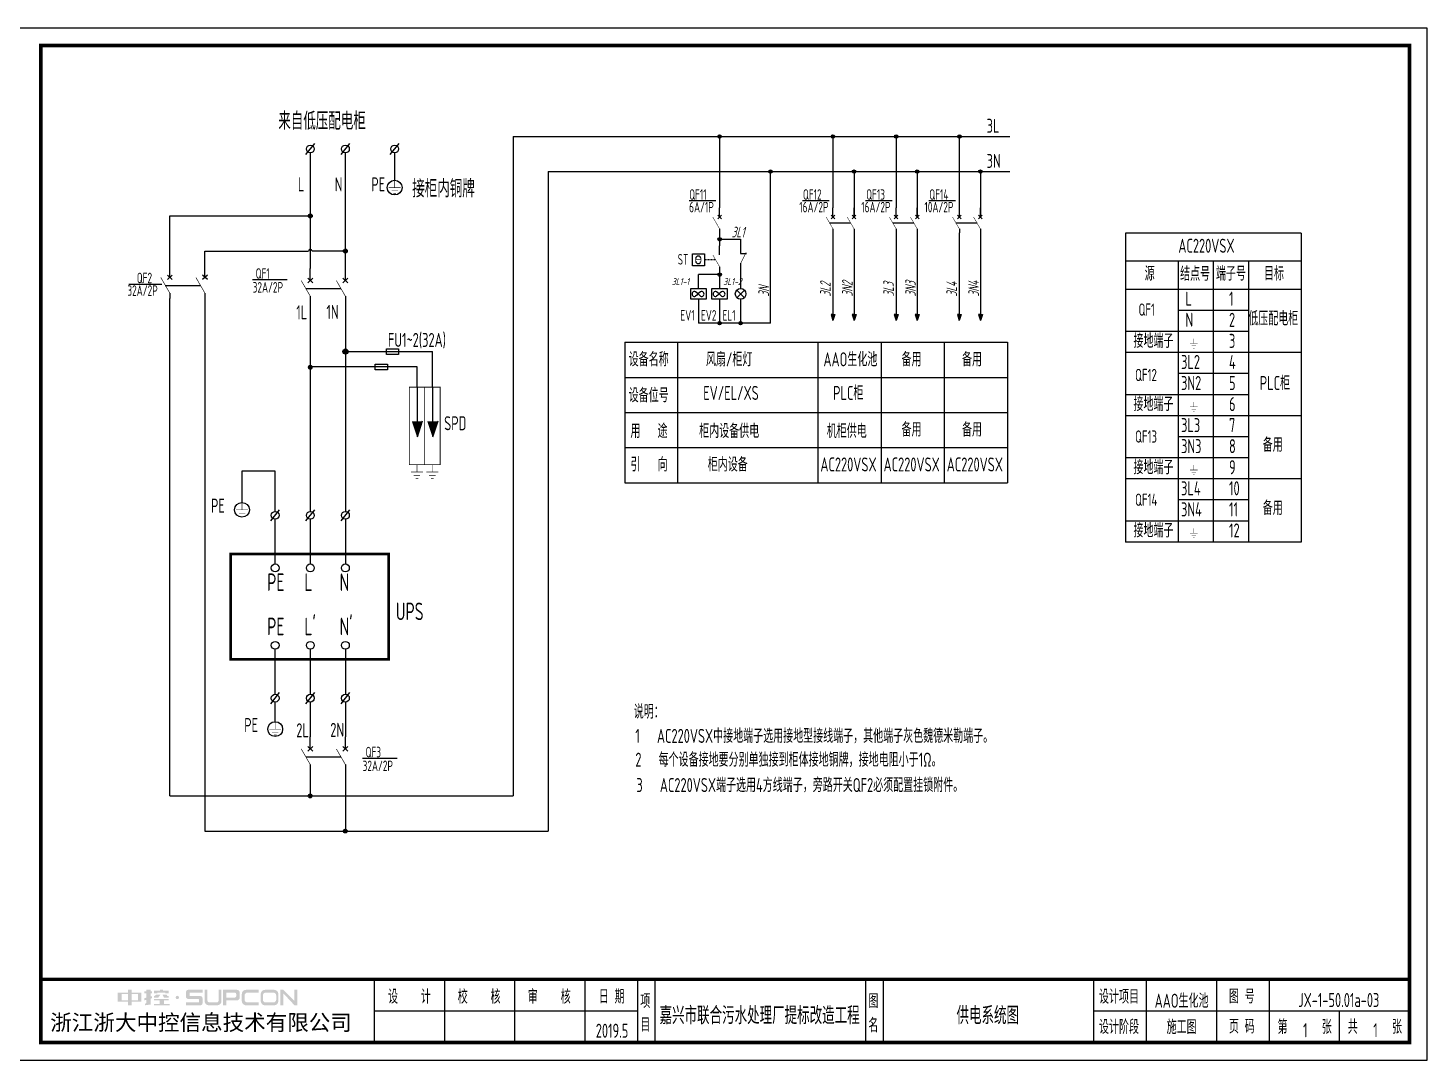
# Model space of a CAD drawing. Header units: millimetres. Extents: x 30557 to 235556, y -116603 to -73383.
# Drawn here: x 43202 to 47189, y -102351 to -99411 of the extents above; entities that cross this region are included whole.
import ezdxf
from ezdxf.enums import TextEntityAlignment as Align

# ---------------------------------------------------------------- set-up
doc = ezdxf.new("R2010")
doc.units = ezdxf.units.MM
doc.linetypes.add('DASHED2', pattern=[0.375, 0.25, -0.125])
doc.linetypes.add('ZWCAD_ISO02W100', pattern=[15, 12, -3])
for name, color, linetype in [('1', 3, 'Continuous'), ('ABDE_DENG', 4, 'Continuous'), ('AXIS', 4, 'Continuous'), ('HZ', 7, 'Continuous'), ('文本层', 2, 'Continuous')]:
    doc.layers.add(name, color=color, linetype=linetype)
doc.layers.add('_Drawing', color=7, linetype='Continuous', lineweight=25)
doc.styles.add('supcon', font='sceie.shx', dxfattribs={"width": 0.75, "height": 40, "bigfont": 'sceic.shx'})
doc.styles.add('SYS', font='romans.shx', dxfattribs={"width": 0.7})
doc.styles.add('Title', font='', dxfattribs={"height": 45})
doc.styles.add('宋体', font='')
doc.styles.get('Title').set_extended_font_data('SimHei')
doc.styles.get('宋体').set_extended_font_data('SimSun')

# ---------------------------------------------------------------- blocks, each defined once
blk = doc.blocks.new('S_301')
at = {"color": 0, "const_width": 0.3}
blk.add_lwpolyline([(0, -7.5), (-4.3, -0.06)], dxfattribs=at)
at = {"color": 0}
for points in [[(0, 0), (0, 5.72)], [(0, -7.5), (0, -10)]]:
    blk.add_lwpolyline(points, dxfattribs=at)
at = {"layer": 'HZ', "color": 7, "linetype": 'Continuous', "style": 'SYS', "width": 0.7, "flags": 1}
for tag in ['XYVALUE', 'VALUE']:
    blk.add_attdef(tag, text='', height=0.02, dxfattribs=at).set_placement((-0.55, 8.72), align=Align.MIDDLE)
blk = doc.blocks.new('1P断路器')
at = {"layer": '1', "color": 4}
for p, q in [((10913.1, 36538.9), (10903.8, 36530.3)), ((10913.1, 36530.3), (10903.8, 36538.9))]:
    blk.add_line(p, q, dxfattribs=at)
at = {"layer": 'ABDE_DENG', "linetype": 'Continuous', "xscale": 4, "yscale": 4, "zscale": 4}
blk.add_blockref('S_301', (10908.5, 36534.6), dxfattribs=at)
blk = doc.blocks.new('中控·SUPCON')
at = {"linetype": 'Continuous'}
h = blk.add_hatch(color=2, dxfattribs=at)
h.dxf.hatch_style = 1
h.paths.add_polyline_path([(34, 33), (20, 33), (20, 37), (15, 37), (15, 36), (15, 33), (0, 33), (0, 20), (13, 20), (15, 20), (15, 15), (20, 15), (20, 20), (22, 20), (34, 20)])
h.paths.add_polyline_path([(20, 30), (20, 31), (29, 31), (29, 22), (20, 22)], flags=16)
h.paths.add_polyline_path([(15, 30), (15, 22), (6, 22), (6, 31), (15, 31)], flags=16)
h.paths.add_polyline_path([(47, 32), (49, 32), (49, 35), (47, 35), (47, 37), (41, 37), (41, 35), (38, 35), (38, 32), (41, 32), (41, 25.8), (38, 25), (38, 22), (41, 22.8), (41, 18.3), (39, 17), (39, 15), (47, 16), (47, 24.5), (49, 25), (49, 28), (47, 27.5)])
h.paths.add_polyline_path([(61, 30), (55, 30), (52, 28), (52, 26), (58, 26)])
h.paths.add_polyline_path([(73, 28), (71, 28), (70, 30), (64, 30), (66, 26), (73, 26)])
h.paths.add_polyline_path([(73, 36), (64.6, 36), (64.6, 37), (60.4, 37), (60.4, 36), (52, 36), (52, 32), (56.8, 32), (56.8, 33.1), (68.2, 33.1), (68.2, 32), (73, 32)])
h.paths.add_polyline_path([(66, 22), (73, 22), (73, 24), (52, 24), (52, 22), (60, 22), (60, 17), (52, 17), (52, 15), (74, 15), (74, 17), (66, 17)])
h.paths.add_polyline_path([(82.7, 26.1, 1), (87.6, 26.1, 1)])
h.paths.add_polyline_path([(118, 28), (103.5, 28, -0.414214), (102.5, 29), (102.5, 32, -0.414214), (103.5, 33), (121, 33), (121, 37), (100.5, 37, 0.414214), (97.5, 34), (97.5, 27, 0.414214), (100.5, 24), (115, 24, -0.414214), (116, 23), (116, 20, -0.414214), (115, 19), (97.5, 19), (97.5, 15), (118, 15, 0.414214), (121, 18), (121, 25, 0.414214)])
h.paths.add_polyline_path([(128, 37), (124, 37), (124, 36), (124, 21, 0.414214), (130, 15), (142, 15, 0.414214), (148, 21), (148, 37), (144, 37), (144, 22, -0.414214), (141, 19), (131, 19, -0.414214), (128, 22)])
h.paths.add_polyline_path([(174, 26), (174, 33, 0.414214), (170, 37), (150, 37), (150, 36), (150, 15), (155, 15), (155, 22), (170, 22, 0.414214)])
h.paths.add_polyline_path([(167, 26), (155, 26), (155, 33), (167, 33, -0.414214), (169, 31), (169, 28, -0.414214)], flags=16)
h.paths.add_polyline_path([(201, 19), (185, 19, -0.414214), (181, 23), (181, 29, -0.414214), (185, 33), (201, 33), (201, 37), (183, 37, 0.414214), (177, 31), (177, 21, 0.414214), (183, 15), (201, 15)])
h.paths.add_polyline_path([(229, 21), (229, 31, 0.414214), (223, 37), (210, 37, 0.414214), (204, 31), (204, 21, 0.414214), (210, 15), (223, 15, 0.414214)])
h.paths.add_polyline_path([(207, 23), (207, 29, -0.414214), (211, 33), (222, 33, -0.414214), (226, 29), (226, 23, -0.414214), (222, 19), (211, 19, -0.414214)], flags=16)
h.paths.add_polyline_path([(236, 32.1), (252, 15), (256, 15), (256, 37), (252, 37), (252, 21), (236, 37), (232, 37), (232, 36), (232, 15), (236, 15)])
h = blk.add_hatch(color=2, dxfattribs=at)
h.dxf.hatch_style = 1
h.paths.add_polyline_path([(34, 33), (20, 33), (20, 37), (15, 37), (15, 36), (15, 33), (0, 33), (0, 20), (13, 20), (15, 20), (15, 15), (20, 15), (20, 20), (22, 20), (34, 20)])
h.paths.add_polyline_path([(20, 30), (20, 31), (29, 31), (29, 22), (20, 22)], flags=16)
h.paths.add_polyline_path([(15, 30), (15, 22), (6, 22), (6, 31), (15, 31)], flags=16)
h.paths.add_polyline_path([(47, 32), (49, 32), (49, 35), (47, 35), (47, 37), (41, 37), (41, 35), (38, 35), (38, 32), (41, 32), (41, 25.8), (38, 25), (38, 22), (41, 22.8), (41, 18.3), (39, 17), (39, 15), (47, 16), (47, 24.5), (49, 25), (49, 28), (47, 27.5)])
h.paths.add_polyline_path([(61, 30), (55, 30), (52, 28), (52, 26), (58, 26)])
h.paths.add_polyline_path([(73, 28), (71, 28), (70, 30), (64, 30), (66, 26), (73, 26)])
h.paths.add_polyline_path([(73, 36), (64.6, 36), (64.6, 37), (60.4, 37), (60.4, 36), (52, 36), (52, 32), (56.8, 32), (56.8, 33.1), (68.2, 33.1), (68.2, 32), (73, 32)])
h.paths.add_polyline_path([(66, 22), (73, 22), (73, 24), (52, 24), (52, 22), (60, 22), (60, 17), (52, 17), (52, 15), (74, 15), (74, 17), (66, 17)])
h.paths.add_polyline_path([(82.7, 26.1, 1), (87.6, 26.1, 1)])
h.paths.add_polyline_path([(118, 28), (103.5, 28, -0.414214), (102.5, 29), (102.5, 32, -0.414214), (103.5, 33), (121, 33), (121, 37), (100.5, 37, 0.414214), (97.5, 34), (97.5, 27, 0.414214), (100.5, 24), (115, 24, -0.414214), (116, 23), (116, 20, -0.414214), (115, 19), (97.5, 19), (97.5, 15), (118, 15, 0.414214), (121, 18), (121, 25, 0.414214)])
h.paths.add_polyline_path([(128, 37), (124, 37), (124, 36), (124, 21, 0.414214), (130, 15), (142, 15, 0.414214), (148, 21), (148, 37), (144, 37), (144, 22, -0.414214), (141, 19), (131, 19, -0.414214), (128, 22)])
h.paths.add_polyline_path([(174, 26), (174, 33, 0.414214), (170, 37), (150, 37), (150, 36), (150, 15), (155, 15), (155, 22), (170, 22, 0.414214)])
h.paths.add_polyline_path([(167, 26), (155, 26), (155, 33), (167, 33, -0.414214), (169, 31), (169, 28, -0.414214)], flags=16)
h.paths.add_polyline_path([(201, 19), (185, 19, -0.414214), (181, 23), (181, 29, -0.414214), (185, 33), (201, 33), (201, 37), (183, 37, 0.414214), (177, 31), (177, 21, 0.414214), (183, 15), (201, 15)])
h.paths.add_polyline_path([(229, 21), (229, 31, 0.414214), (223, 37), (210, 37, 0.414214), (204, 31), (204, 21, 0.414214), (210, 15), (223, 15, 0.414214)])
h.paths.add_polyline_path([(207, 23), (207, 29, -0.414214), (211, 33), (222, 33, -0.414214), (226, 29), (226, 23, -0.414214), (222, 19), (211, 19, -0.414214)], flags=16)
h.paths.add_polyline_path([(236, 32.1), (252, 15), (256, 15), (256, 37), (252, 37), (252, 21), (236, 37), (232, 37), (232, 36), (232, 15), (236, 15)])
h = blk.add_hatch(color=2, dxfattribs=at)
h.dxf.hatch_style = 1
h.paths.add_polyline_path([(34, 33), (20, 33), (20, 37), (15, 37), (15, 36), (15, 33), (0, 33), (0, 20), (13, 20), (15, 20), (15, 15), (20, 15), (20, 20), (22, 20), (34, 20)])
h.paths.add_polyline_path([(20, 30), (20, 31), (29, 31), (29, 22), (20, 22)], flags=16)
h.paths.add_polyline_path([(15, 30), (15, 22), (6, 22), (6, 31), (15, 31)], flags=16)
h.paths.add_polyline_path([(47, 32), (49, 32), (49, 35), (47, 35), (47, 37), (41, 37), (41, 35), (38, 35), (38, 32), (41, 32), (41, 25.8), (38, 25), (38, 22), (41, 22.8), (41, 18.3), (39, 17), (39, 15), (47, 16), (47, 24.5), (49, 25), (49, 28), (47, 27.5)])
h.paths.add_polyline_path([(61, 30), (55, 30), (52, 28), (52, 26), (58, 26)])
h.paths.add_polyline_path([(73, 28), (71, 28), (70, 30), (64, 30), (66, 26), (73, 26)])
h.paths.add_polyline_path([(73, 36), (64.6, 36), (64.6, 37), (60.4, 37), (60.4, 36), (52, 36), (52, 32), (56.8, 32), (56.8, 33.1), (68.2, 33.1), (68.2, 32), (73, 32)])
h.paths.add_polyline_path([(66, 22), (73, 22), (73, 24), (52, 24), (52, 22), (60, 22), (60, 17), (52, 17), (52, 15), (74, 15), (74, 17), (66, 17)])
h.paths.add_polyline_path([(82.7, 26.1, 1), (87.6, 26.1, 1)])
h.paths.add_polyline_path([(118, 28), (103.5, 28, -0.414214), (102.5, 29), (102.5, 32, -0.414214), (103.5, 33), (121, 33), (121, 37), (100.5, 37, 0.414214), (97.5, 34), (97.5, 27, 0.414214), (100.5, 24), (115, 24, -0.414214), (116, 23), (116, 20, -0.414214), (115, 19), (97.5, 19), (97.5, 15), (118, 15, 0.414214), (121, 18), (121, 25, 0.414214)])
h.paths.add_polyline_path([(128, 37), (124, 37), (124, 36), (124, 21, 0.414214), (130, 15), (142, 15, 0.414214), (148, 21), (148, 37), (144, 37), (144, 22, -0.414214), (141, 19), (131, 19, -0.414214), (128, 22)])
h.paths.add_polyline_path([(174, 26), (174, 33, 0.414214), (170, 37), (150, 37), (150, 36), (150, 15), (155, 15), (155, 22), (170, 22, 0.414214)])
h.paths.add_polyline_path([(167, 26), (155, 26), (155, 33), (167, 33, -0.414214), (169, 31), (169, 28, -0.414214)], flags=16)
h.paths.add_polyline_path([(201, 19), (185, 19, -0.414214), (181, 23), (181, 29, -0.414214), (185, 33), (201, 33), (201, 37), (183, 37, 0.414214), (177, 31), (177, 21, 0.414214), (183, 15), (201, 15)])
h.paths.add_polyline_path([(229, 21), (229, 31, 0.414214), (223, 37), (210, 37, 0.414214), (204, 31), (204, 21, 0.414214), (210, 15), (223, 15, 0.414214)])
h.paths.add_polyline_path([(207, 23), (207, 29, -0.414214), (211, 33), (222, 33, -0.414214), (226, 29), (226, 23, -0.414214), (222, 19), (211, 19, -0.414214)], flags=16)
h.paths.add_polyline_path([(236, 32.1), (252, 15), (256, 15), (256, 37), (252, 37), (252, 21), (236, 37), (232, 37), (232, 36), (232, 15), (236, 15)])
h = blk.add_hatch(color=2, dxfattribs=at)
h.dxf.hatch_style = 1
h.paths.add_polyline_path([(34, 33), (20, 33), (20, 37), (15, 37), (15, 36), (15, 33), (0, 33), (0, 20), (13, 20), (15, 20), (15, 15), (20, 15), (20, 20), (22, 20), (34, 20)])
h.paths.add_polyline_path([(20, 30), (20, 31), (29, 31), (29, 22), (20, 22)], flags=16)
h.paths.add_polyline_path([(15, 30), (15, 22), (6, 22), (6, 31), (15, 31)], flags=16)
h.paths.add_polyline_path([(47, 32), (49, 32), (49, 35), (47, 35), (47, 37), (41, 37), (41, 35), (38, 35), (38, 32), (41, 32), (41, 25.8), (38, 25), (38, 22), (41, 22.8), (41, 18.3), (39, 17), (39, 15), (47, 16), (47, 24.5), (49, 25), (49, 28), (47, 27.5)])
h.paths.add_polyline_path([(61, 30), (55, 30), (52, 28), (52, 26), (58, 26)])
h.paths.add_polyline_path([(73, 28), (71, 28), (70, 30), (64, 30), (66, 26), (73, 26)])
h.paths.add_polyline_path([(73, 36), (64.6, 36), (64.6, 37), (60.4, 37), (60.4, 36), (52, 36), (52, 32), (56.8, 32), (56.8, 33.1), (68.2, 33.1), (68.2, 32), (73, 32)])
h.paths.add_polyline_path([(66, 22), (73, 22), (73, 24), (52, 24), (52, 22), (60, 22), (60, 17), (52, 17), (52, 15), (74, 15), (74, 17), (66, 17)])
h.paths.add_polyline_path([(82.7, 26.1, 1), (87.6, 26.1, 1)])
h.paths.add_polyline_path([(118, 28), (103.5, 28, -0.414214), (102.5, 29), (102.5, 32, -0.414214), (103.5, 33), (121, 33), (121, 37), (100.5, 37, 0.414214), (97.5, 34), (97.5, 27, 0.414214), (100.5, 24), (115, 24, -0.414214), (116, 23), (116, 20, -0.414214), (115, 19), (97.5, 19), (97.5, 15), (118, 15, 0.414214), (121, 18), (121, 25, 0.414214)])
h.paths.add_polyline_path([(128, 37), (124, 37), (124, 36), (124, 21, 0.414214), (130, 15), (142, 15, 0.414214), (148, 21), (148, 37), (144, 37), (144, 22, -0.414214), (141, 19), (131, 19, -0.414214), (128, 22)])
h.paths.add_polyline_path([(174, 26), (174, 33, 0.414214), (170, 37), (150, 37), (150, 36), (150, 15), (155, 15), (155, 22), (170, 22, 0.414214)])
h.paths.add_polyline_path([(167, 26), (155, 26), (155, 33), (167, 33, -0.414214), (169, 31), (169, 28, -0.414214)], flags=16)
h.paths.add_polyline_path([(201, 19), (185, 19, -0.414214), (181, 23), (181, 29, -0.414214), (185, 33), (201, 33), (201, 37), (183, 37, 0.414214), (177, 31), (177, 21, 0.414214), (183, 15), (201, 15)])
h.paths.add_polyline_path([(229, 21), (229, 31, 0.414214), (223, 37), (210, 37, 0.414214), (204, 31), (204, 21, 0.414214), (210, 15), (223, 15, 0.414214)])
h.paths.add_polyline_path([(207, 23), (207, 29, -0.414214), (211, 33), (222, 33, -0.414214), (226, 29), (226, 23, -0.414214), (222, 19), (211, 19, -0.414214)], flags=16)
h.paths.add_polyline_path([(236, 32.1), (252, 15), (256, 15), (256, 37), (252, 37), (252, 21), (236, 37), (232, 37), (232, 36), (232, 15), (236, 15)])
h = blk.add_hatch(color=2, dxfattribs=at)
h.dxf.hatch_style = 1
h.paths.add_polyline_path([(34, 33), (20, 33), (20, 37), (15, 37), (15, 36), (15, 33), (0, 33), (0, 20), (13, 20), (15, 20), (15, 15), (20, 15), (20, 20), (22, 20), (34, 20)])
h.paths.add_polyline_path([(20, 30), (20, 31), (29, 31), (29, 22), (20, 22)], flags=16)
h.paths.add_polyline_path([(15, 30), (15, 22), (6, 22), (6, 31), (15, 31)], flags=16)
h.paths.add_polyline_path([(47, 32), (49, 32), (49, 35), (47, 35), (47, 37), (41, 37), (41, 35), (38, 35), (38, 32), (41, 32), (41, 25.8), (38, 25), (38, 22), (41, 22.8), (41, 18.3), (39, 17), (39, 15), (47, 16), (47, 24.5), (49, 25), (49, 28), (47, 27.5)])
h.paths.add_polyline_path([(61, 30), (55, 30), (52, 28), (52, 26), (58, 26)])
h.paths.add_polyline_path([(73, 28), (71, 28), (70, 30), (64, 30), (66, 26), (73, 26)])
h.paths.add_polyline_path([(73, 36), (64.6, 36), (64.6, 37), (60.4, 37), (60.4, 36), (52, 36), (52, 32), (56.8, 32), (56.8, 33.1), (68.2, 33.1), (68.2, 32), (73, 32)])
h.paths.add_polyline_path([(66, 22), (73, 22), (73, 24), (52, 24), (52, 22), (60, 22), (60, 17), (52, 17), (52, 15), (74, 15), (74, 17), (66, 17)])
h.paths.add_polyline_path([(82.7, 26.1, 1), (87.6, 26.1, 1)])
h.paths.add_polyline_path([(118, 28), (103.5, 28, -0.414214), (102.5, 29), (102.5, 32, -0.414214), (103.5, 33), (121, 33), (121, 37), (100.5, 37, 0.414214), (97.5, 34), (97.5, 27, 0.414214), (100.5, 24), (115, 24, -0.414214), (116, 23), (116, 20, -0.414214), (115, 19), (97.5, 19), (97.5, 15), (118, 15, 0.414214), (121, 18), (121, 25, 0.414214)])
h.paths.add_polyline_path([(128, 37), (124, 37), (124, 36), (124, 21, 0.414214), (130, 15), (142, 15, 0.414214), (148, 21), (148, 37), (144, 37), (144, 22, -0.414214), (141, 19), (131, 19, -0.414214), (128, 22)])
h.paths.add_polyline_path([(174, 26), (174, 33, 0.414214), (170, 37), (150, 37), (150, 36), (150, 15), (155, 15), (155, 22), (170, 22, 0.414214)])
h.paths.add_polyline_path([(167, 26), (155, 26), (155, 33), (167, 33, -0.414214), (169, 31), (169, 28, -0.414214)], flags=16)
h.paths.add_polyline_path([(201, 19), (185, 19, -0.414214), (181, 23), (181, 29, -0.414214), (185, 33), (201, 33), (201, 37), (183, 37, 0.414214), (177, 31), (177, 21, 0.414214), (183, 15), (201, 15)])
h.paths.add_polyline_path([(229, 21), (229, 31, 0.414214), (223, 37), (210, 37, 0.414214), (204, 31), (204, 21, 0.414214), (210, 15), (223, 15, 0.414214)])
h.paths.add_polyline_path([(207, 23), (207, 29, -0.414214), (211, 33), (222, 33, -0.414214), (226, 29), (226, 23, -0.414214), (222, 19), (211, 19, -0.414214)], flags=16)
h.paths.add_polyline_path([(236, 32.1), (252, 15), (256, 15), (256, 37), (252, 37), (252, 21), (236, 37), (232, 37), (232, 36), (232, 15), (236, 15)])
h = blk.add_hatch(color=2, dxfattribs=at)
h.dxf.hatch_style = 1
h.paths.add_polyline_path([(34, 33), (20, 33), (20, 37), (15, 37), (15, 36), (15, 33), (0, 33), (0, 20), (13, 20), (15, 20), (15, 15), (20, 15), (20, 20), (22, 20), (34, 20)])
h.paths.add_polyline_path([(20, 30), (20, 31), (29, 31), (29, 22), (20, 22)], flags=16)
h.paths.add_polyline_path([(15, 30), (15, 22), (6, 22), (6, 31), (15, 31)], flags=16)
h.paths.add_polyline_path([(47, 32), (49, 32), (49, 35), (47, 35), (47, 37), (41, 37), (41, 35), (38, 35), (38, 32), (41, 32), (41, 25.8), (38, 25), (38, 22), (41, 22.8), (41, 18.3), (39, 17), (39, 15), (47, 16), (47, 24.5), (49, 25), (49, 28), (47, 27.5)])
h.paths.add_polyline_path([(61, 30), (55, 30), (52, 28), (52, 26), (58, 26)])
h.paths.add_polyline_path([(73, 28), (71, 28), (70, 30), (64, 30), (66, 26), (73, 26)])
h.paths.add_polyline_path([(73, 36), (64.6, 36), (64.6, 37), (60.4, 37), (60.4, 36), (52, 36), (52, 32), (56.8, 32), (56.8, 33.1), (68.2, 33.1), (68.2, 32), (73, 32)])
h.paths.add_polyline_path([(66, 22), (73, 22), (73, 24), (52, 24), (52, 22), (60, 22), (60, 17), (52, 17), (52, 15), (74, 15), (74, 17), (66, 17)])
h.paths.add_polyline_path([(82.7, 26.1, 1), (87.6, 26.1, 1)])
h.paths.add_polyline_path([(118, 28), (103.5, 28, -0.414214), (102.5, 29), (102.5, 32, -0.414214), (103.5, 33), (121, 33), (121, 37), (100.5, 37, 0.414214), (97.5, 34), (97.5, 27, 0.414214), (100.5, 24), (115, 24, -0.414214), (116, 23), (116, 20, -0.414214), (115, 19), (97.5, 19), (97.5, 15), (118, 15, 0.414214), (121, 18), (121, 25, 0.414214)])
h.paths.add_polyline_path([(128, 37), (124, 37), (124, 36), (124, 21, 0.414214), (130, 15), (142, 15, 0.414214), (148, 21), (148, 37), (144, 37), (144, 22, -0.414214), (141, 19), (131, 19, -0.414214), (128, 22)])
h.paths.add_polyline_path([(174, 26), (174, 33, 0.414214), (170, 37), (150, 37), (150, 36), (150, 15), (155, 15), (155, 22), (170, 22, 0.414214)])
h.paths.add_polyline_path([(167, 26), (155, 26), (155, 33), (167, 33, -0.414214), (169, 31), (169, 28, -0.414214)], flags=16)
h.paths.add_polyline_path([(201, 19), (185, 19, -0.414214), (181, 23), (181, 29, -0.414214), (185, 33), (201, 33), (201, 37), (183, 37, 0.414214), (177, 31), (177, 21, 0.414214), (183, 15), (201, 15)])
h.paths.add_polyline_path([(229, 21), (229, 31, 0.414214), (223, 37), (210, 37, 0.414214), (204, 31), (204, 21, 0.414214), (210, 15), (223, 15, 0.414214)])
h.paths.add_polyline_path([(207, 23), (207, 29, -0.414214), (211, 33), (222, 33, -0.414214), (226, 29), (226, 23, -0.414214), (222, 19), (211, 19, -0.414214)], flags=16)
h.paths.add_polyline_path([(236, 32.1), (252, 15), (256, 15), (256, 37), (252, 37), (252, 21), (236, 37), (232, 37), (232, 36), (232, 15), (236, 15)])
blk = doc.blocks.new('supcon图框')
at = {"linetype": 'Continuous'}
for p, q in [((6145.7, 4361.7), (1987.7, 4361.7)), ((6145.7, 1421.7), (6145.7, 4361.7)), ((1987.7, 1421.7), (6145.7, 1421.7))]:
    blk.add_line(p, q, dxfattribs=at)
for p, q in [((3145.7, 1651.7), (3145.7, 1471.7)), ((3345.7, 1651.7), (3345.7, 1471.7)), ((3545.7, 1651.7), (3545.7, 1471.7)), ((3745.7, 1651.7), (3745.7, 1471.7)), ((3895.7, 1651.7), (3895.7, 1471.7)), ((3945.7, 1651.7), (3945.7, 1471.7)), ((4545.7, 1651.7), (4545.7, 1471.7)), ((4595.7, 1651.7), (4595.7, 1471.7)), ((5195.7, 1651.7), (5195.7, 1471.7)), ((5345.7, 1651.7), (5345.7, 1471.7)), ((5545.7, 1651.7), (5545.7, 1471.7)), ((5695.7, 1651.7), (5695.7, 1471.7)), ((3145.7, 1561.7), (3895.7, 1561.7)), ((5195.7, 1561.7), (6095.7, 1561.7)), ((5895.7, 1561.7), (5895.7, 1471.7))]:
    blk.add_line(p, q)
at = {"linetype": 'Continuous', "const_width": 10}
blk.add_lwpolyline([(2195.7, 4311.7), (6095.7, 4311.7), (6095.7, 1471.7), (2195.7, 1471.7)], close=True, dxfattribs=at)
blk.add_lwpolyline([(2195.7, 1651.7), (6095.7, 1651.7)], dxfattribs=at)
at = {"linetype": 'Continuous', "xscale": 2, "yscale": 2, "zscale": 2}
blk.add_blockref('中控·SUPCON', (2414.6, 1547.7), dxfattribs=at)
at = {"style": 'supcon', "width": 0.75}
for s, p in [('设    计', (3246.2, 1604.2)), ('校    核', (3444.8, 1604.2)), ('审    核', (3644.5, 1604.2)), ('日 期', (3822.5, 1604.2)), ('项', (3918.2, 1590.7)), ('图', (4568.2, 1590.7)), ('设计项目', (5268, 1604.2)), ('图 号', (5618, 1604.2)), ('目', (3918.2, 1522.9)), ('名', (4568.2, 1522.9)), ('设计阶段', (5268, 1518.1)), ('施工图', (5446.5, 1518.1)), ('页 码', (5618, 1518.1)), ('第      张', (5797, 1518.1)), ('共      张', (5997, 1518.1))]:
    blk.add_text(s, height=40, dxfattribs=at).set_placement(p, align=Align.MIDDLE)
at = {"style": 'Title'}
blk.add_text('浙江浙大中控信息技术有限公司', height=45, dxfattribs=at).set_placement((2222.8, 1506.2))
blk = doc.blocks.new('XX')
at = {"layer": 'ABDE_DENG', "linetype": 'Continuous'}
for p, q in [((-4.5, 0), (-5.5, 0)), ((-3, 0), (-4, 0)), ((-1.5, 0), (-2.5, 0)), ((0, 0), (-1, 0))]:
    blk.add_line(p, q, dxfattribs=at)
blk = doc.blocks.new('温控开关')
at = {"color": 4, "lineweight": -3}
for p, q in [((10981.5, 36493.3), (10981.5, 36523.3)), ((10981.5, 36523.3), (11011.5, 36523.3)), ((11011.5, 36523.3), (11011.5, 36508.3)), ((11011.5, 36508.3), (11011.5, 36493.3)), ((11011.5, 36493.3), (10981.5, 36493.3))]:
    blk.add_line(p, q, dxfattribs=at)
for centre, start, end in [((10995.9, 36511.4), 1.6021, 178.3979), ((10995.9, 36505.2), 181.6021, 358.3979)]:
    blk.add_arc(centre, 6.46, start, end, dxfattribs=at)
at = {"layer": 'ABDE_DENG', "linetype": 'Continuous'}
for name, p, xscale, yscale, zscale in [('S_301', (11049.8, 36521.1), 4, 4, 4), ('XX', (11039, 36508.3), 5, 5, 5)]:
    blk.add_blockref(name, p, dxfattribs=dict(at, xscale=xscale, yscale=yscale, zscale=zscale))
at = {"layer": '1', "color": 4, "style": '宋体', "width": 0.75}
blk.add_text('I', height=15, rotation=90.2156, dxfattribs=at).set_placement((11003.4, 36504.3))
blk = doc.blocks.new('风扇')
at = {"layer": 'AXIS', "color": 0, "linetype": 'ByBlock'}
blk.add_lwpolyline([(10385.5, 36501.6), (10434.1, 36501.6), (10434.1, 36467.7), (10385.5, 36467.7)], close=True, dxfattribs=at)
for centre, radius, start, end in [((10397.1, 36484.3), 7.7, 64.0101, 295.9899), ((10334.7, 36401.1), 111.5, 43.1584, 53.9119), ((10498.1, 36382.6), 136.1, 127.0612, 135.8685), ((10419.5, 36484.3), 7.7, 244.0101, 115.9899)]:
    blk.add_arc(centre, radius, start, end, dxfattribs=at)
blk = doc.blocks.new('S_302')
at = {"color": 0, "linetype": 'Continuous'}
for p, q in [((0, 3.75), (0, 0)), ((0, 0), (2.98, 0))]:
    blk.add_line(p, q, dxfattribs=at)
at = {"color": 0, "linetype": 'Continuous', "const_width": 0.3}
blk.add_lwpolyline([(0, -5), (2.78, 0.46)], dxfattribs=at)
at = {"color": 0, "linetype": 'Continuous'}
blk.add_lwpolyline([(0, -5), (0, -8.75)], dxfattribs=at)
at = {"color": 0, "linetype": 'Continuous', "style": 'SYS', "width": 0.7, "flags": 1}
for tag in ['XYVALUE', 'VALUE']:
    blk.add_attdef(tag, text='', height=0.02, dxfattribs=at).set_placement((2.5, 6.75), align=Align.MIDDLE)
blk = doc.blocks.new('常闭开关')
at = {"layer": 'ABDE_DENG', "linetype": 'Continuous', "xscale": 5, "yscale": 5, "zscale": 5}
blk.add_blockref('S_302', (10573.1, 36568.2), dxfattribs=at)

msp = doc.modelspace()

# ---------------------------------------------------------------- hatches: boundary and pattern name
h = msp.add_hatch(color=256)
h.dxf.hatch_style = 1
h.paths.add_polyline_path([(45178.1, -99720.3, 1), (45168.1, -99720.3, 1)])
h = msp.add_hatch(color=256)
h.dxf.hatch_style = 1
h.paths.add_polyline_path([(45501.2, -99720.3, 1), (45491.2, -99720.3, 1)])
h = msp.add_hatch(color=256)
h.dxf.hatch_style = 1
h.paths.add_polyline_path([(45681.2, -99720.3, 1), (45671.2, -99720.3, 1)])
h = msp.add_hatch(color=256)
h.dxf.hatch_style = 1
h.paths.add_polyline_path([(45861.7, -99720.3, 1), (45851.7, -99720.3, 1)])
h = msp.add_hatch(color=256)
h.dxf.hatch_style = 1
h.paths.add_polyline_path([(45323.1, -99820.3, 1), (45313.1, -99820.3, 1)])
h = msp.add_hatch(color=256)
h.dxf.hatch_style = 1
h.paths.add_polyline_path([(45561.2, -99820.3, 1), (45551.2, -99820.3, 1)])
h = msp.add_hatch(color=256)
h.dxf.hatch_style = 1
h.paths.add_polyline_path([(45741.2, -99820.3, 1), (45731.2, -99820.3, 1)])
h = msp.add_hatch(color=256)
h.dxf.hatch_style = 1
h.paths.add_polyline_path([(45921.2, -99820.3, 1), (45911.2, -99820.3, 1)])
h = msp.add_hatch(color=256)
h.dxf.hatch_style = 1
h.paths.add_polyline_path([(45178.1, -100013.2, 1), (45168.1, -100013.2, 1)])
h = msp.add_hatch(color=256)
h.dxf.hatch_style = 1
h.paths.add_polyline_path([(45178.1, -100113.9, 1), (45168.1, -100113.9, 1)])
h = msp.add_hatch(color=256)
h.dxf.hatch_style = 1
h.paths.add_polyline_path([(45178.1, -100252.2, 1), (45168.1, -100252.2, 1)])
h = msp.add_hatch(color=256)
h.dxf.hatch_style = 1
h.paths.add_polyline_path([(45238.1, -100252.2, 1), (45228.1, -100252.2, 1)])
at = {"layer": '1'}
h = msp.add_hatch(color=7, dxfattribs=at)
h.paths.add_polyline_path([(44006.9, -99941.3, 0.414214), (44001.5, -99946.7), (44006.9, -99946.7)])
h.paths.add_polyline_path([(44006.9, -99941.3), (44006.9, -99946.7), (44012.3, -99946.7, 0.414214)])
h.paths.add_polyline_path([(44012.3, -99946.7), (44001.5, -99946.7, 1)])
h = msp.add_hatch(color=7, dxfattribs=at)
h.paths.add_polyline_path([(44106.9, -100041.3, 0.414214), (44101.5, -100046.7), (44106.9, -100046.7)])
h.paths.add_polyline_path([(44106.9, -100041.3), (44106.9, -100046.7), (44112.3, -100046.7, 0.414214)])
h.paths.add_polyline_path([(44112.3, -100046.7), (44101.5, -100046.7, 1)])
for color, points in [(1, [(45496.2, -100227.3), (45490.6, -100227.3), (45496.2, -100244.1), (45501.9, -100227.3)]), (150, [(45561.9, -100227.3), (45556.3, -100227.3), (45550.6, -100227.3), (45556.3, -100244.2)]), (1, [(45676.2, -100227.3), (45670.6, -100227.3), (45676.2, -100244.1), (45681.9, -100227.3)]), (150, [(45741.9, -100227.3), (45736.3, -100227.3), (45730.6, -100227.3), (45736.3, -100244.2)]), (1, [(45856.2, -100227.3), (45850.6, -100227.3), (45856.2, -100244.1), (45861.9, -100227.3)]), (150, [(45921.9, -100227.3), (45916.3, -100227.3), (45910.6, -100227.3), (45916.3, -100244.2)]), (0, [(44311, -100531.5), (44296, -100531.5), (44311, -100576.5), (44326, -100531.5)]), (0, [(44355, -100531.5), (44340, -100531.5), (44355, -100576.5), (44370, -100531.5)])]:
    msp.add_hatch(color=color, dxfattribs=at).paths.add_polyline_path(points)
h = msp.add_hatch(color=7, dxfattribs=at)
h.paths.add_polyline_path([(44106.9, -100325.9, 0.414214), (44099.7, -100333.1), (44106.9, -100333.1)])
h.paths.add_polyline_path([(44106.9, -100325.9), (44106.9, -100333.1), (44114.1, -100333.1, 0.414214)])
h.paths.add_polyline_path([(44114.1, -100333.1), (44099.7, -100333.1, 1)])
h = msp.add_hatch(color=7, dxfattribs=at)
h.paths.add_polyline_path([(44006.8, -100370.5, 0.414214), (43999.6, -100377.7), (44006.8, -100377.7)])
h.paths.add_polyline_path([(44006.8, -100370.5), (44006.8, -100377.7), (44014, -100377.7, 0.414214)])
h.paths.add_polyline_path([(44014, -100377.7), (43999.6, -100377.7, 1)])
h = msp.add_hatch(color=7, dxfattribs=at)
h.paths.add_polyline_path([(44006.7, -101593.7, 0.414214), (44001.3, -101599.1), (44006.7, -101599.1)])
h.paths.add_polyline_path([(44006.7, -101593.7), (44006.7, -101599.1), (44012.1, -101599.1, 0.414214)])
h.paths.add_polyline_path([(44012.1, -101599.1), (44001.3, -101599.1, 1)])
h = msp.add_hatch(color=7, dxfattribs=at)
h.paths.add_polyline_path([(44106.7, -101693.7, 0.414214), (44101.3, -101699.1), (44106.7, -101699.1)])
h.paths.add_polyline_path([(44106.7, -101693.7), (44106.7, -101699.1), (44112.1, -101699.1, 0.414214)])
h.paths.add_polyline_path([(44112.1, -101699.1), (44101.3, -101699.1, 1)])

# ---------------------------------------------------------------- linework, layer by layer
at = {"color": 1}
for p, q in [((44584.9, -99720.3), (45999.8, -99720.3)), ((43606.7, -100087.4), (43606.7, -99946.7)), ((43606.7, -99946.7), (44006.9, -99946.7)), ((43606.7, -101599.1), (43606.7, -100181.7)), ((44006.9, -100190.5), (44006.9, -100788.4)), ((43606.7, -101599.1), (44584.9, -101599.1))]:
    msp.add_line(p, q, dxfattribs=at)
at = {"color": 150, "linetype": 'Continuous'}
msp.add_line((44106.9, -100096.1), (44106.9, -99767.2), dxfattribs=at)
at = {"color": 150}
for p, q in [((44684.9, -99820.3), (45999.8, -99820.3)), ((45318.1, -100252.2), (45318.1, -99820.3)), ((43706.7, -100087.4), (43706.7, -100046.7)), ((43706.7, -100046.7), (44001.9, -100046.7)), ((44111.9, -100046.7), (44011.9, -100046.7)), ((43706.7, -100181.7), (43706.7, -101699.1)), ((44106.9, -100190.5), (44106.9, -100788.4)), ((43706.7, -101699.1), (44684.9, -101699.1))]:
    msp.add_line(p, q, dxfattribs=at)
at = {"linetype": 'Continuous'}
for p, q in [((45086, -99903), (45162.2, -99903)), ((45409.1, -99903), (45485.3, -99903)), ((45589.1, -99903), (45665.3, -99903)), ((45769.1, -99903), (45845.3, -99903)), ((43842.4, -100127.8), (43941.4, -100127.8)), ((43490.2, -100140.8), (43583.5, -100140.8)), ((45633.1, -100306.7), (45633.1, -100706.7)), ((44155.6, -101491.1), (44254.6, -101491.1))]:
    msp.add_line(p, q, dxfattribs=at)
at = {"color": 4}
for p, q in [((45486.6, -99966.7), (45546.6, -99966.7)), ((45666.6, -99966.7), (45726.6, -99966.7)), ((45846.6, -99966.7), (45906.6, -99966.7))]:
    msp.add_line(p, q, dxfattribs=at)
at = {"color": 1, "lineweight": -3}
for p, q in [((45173.1, -100013.2), (45233.1, -100013.2)), ((45233.1, -100013.2), (45233.1, -100032.1))]:
    msp.add_line(p, q, dxfattribs=at)
at = {"lineweight": -3}
for p, q in [((46829.8, -99995.9), (46329.8, -99995.9)), ((46329.8, -99995.9), (46329.8, -100875.9)), ((46829.8, -99995.9), (46829.8, -100875.9)), ((46829.8, -100075.9), (46329.8, -100075.9)), ((46479.8, -100075.9), (46479.8, -100875.9)), ((46579.8, -100075.9), (46579.8, -100875.9)), ((46679.8, -100075.9), (46679.8, -100875.9)), ((46829.8, -100155.9), (46329.8, -100155.9)), ((46679.8, -100215.9), (46479.8, -100215.9)), ((46679.8, -100275.9), (46329.8, -100275.9)), ((44106.9, -100333), (44355, -100333)), ((44106.9, -100334.4), (44106.9, -100334.4)), ((44355, -100434.4), (44355, -100333)), ((44903.1, -100306.7), (45993.1, -100306.7)), ((44903.1, -100306.7), (44903.1, -100706.7)), ((45053.1, -100306.7), (45053.1, -100706.7)), ((45453.1, -100306.7), (45453.1, -100706.7)), ((45633.1, -100306.7), (45633.1, -100706.7)), ((45813.1, -100306.7), (45813.1, -100706.7)), ((45993.1, -100306.7), (45993.1, -100706.7)), ((46829.8, -100335.9), (46329.8, -100335.9)), ((44311, -100377), (44006.9, -100377)), ((44311, -100434.4), (44311, -100377)), ((44903.1, -100406.7), (45993.1, -100406.7)), ((46679.8, -100395.9), (46479.8, -100395.9)), ((46679.8, -100455.9), (46329.8, -100455.9)), ((44903.1, -100506.7), (45993.1, -100506.7)), ((46829.8, -100515.9), (46329.8, -100515.9)), ((44903.1, -100606.7), (45993.1, -100606.7)), ((46679.8, -100575.9), (46479.8, -100575.9)), ((46679.8, -100635.9), (46329.8, -100635.9)), ((44903.1, -100706.7), (45993.1, -100706.7)), ((46829.8, -100695.9), (46329.8, -100695.9)), ((46679.8, -100755.9), (46479.8, -100755.9)), ((44113.8, -100790.7), (44113.8, -100790.7)), ((46679.8, -100815.9), (46329.8, -100815.9)), ((46829.8, -100875.9), (46329.8, -100875.9))]:
    msp.add_line(p, q, dxfattribs=at)
at = {"color": 4, "linetype": 'DASHED2'}
for p, q in [((43593.8, -100144.4), (43693.8, -100144.4)), ((43994, -101487.3), (44094, -101487.3))]:
    msp.add_line(p, q, dxfattribs=at)
at = {"color": 4, "linetype": 'ZWCAD_ISO02W100', "lineweight": -3, "ltscale": 0.1}
msp.add_line((43994, -100153.1), (44094, -100153.1), dxfattribs=at)
at = {"color": 60, "lineweight": -3}
for p, q in [((43906.9, -100673.5), (43812.3, -100673.5)), ((43812.3, -100673.5), (43812.3, -100762.8)), ((43906.9, -100788.3), (43906.9, -100673.5)), ((43906.9, -101387.6), (43906.9, -101331.7))]:
    msp.add_line(p, q, dxfattribs=at)
at = {"lineweight": -3}
for points in [[(44224, -100325.1), (44258.5, -100325.1), (44258.5, -100341), (44224, -100341)], [(44192, -100369.1), (44226.5, -100369.1), (44226.5, -100384.9), (44192, -100384.9)]]:
    msp.add_lwpolyline(points, close=True, dxfattribs=at)
for points, const_width in [([(44289, -100655), (44333, -100655), (44333, -100434.4), (44289, -100434.4)], 2.25), ([(44333, -100655), (44377, -100655), (44377, -100434.4), (44333, -100434.4)], 2.25), ([(43780.1, -100910.1), (43780.1, -101210.1), (44230.1, -101210.1), (44230.1, -100910.1)], 7.5)]:
    msp.add_lwpolyline(points, close=True, dxfattribs=dict(at, const_width=const_width))
for centre in [(45173.1, -99720.3), (45496.2, -99720.3), (45676.2, -99720.3), (45856.7, -99720.3), (45318.1, -99820.3), (45556.2, -99820.3), (45736.2, -99820.3), (45916.2, -99820.3), (45173.1, -100013.2), (45173.1, -100113.9), (45173.1, -100252.2), (45233.1, -100252.2)]:
    msp.add_circle(centre, 5)
at = {"color": 150}
msp.add_arc((44006.9, -100046.7), 5, 360, 180, dxfattribs=at)
at = {"layer": '1', "color": 1, "linetype": 'Continuous'}
for p, q in [((45173.1, -99720.3), (45173.1, -99923.9)), ((45496.2, -99720.3), (45496.2, -99923.9)), ((45676.2, -99720.3), (45676.2, -99923.9)), ((45856.2, -99720.3), (45856.2, -99923.9)), ((44006.9, -99767.2), (44006.9, -100096.1)), ((45173.1, -99994.7), (45173.1, -100031.7)), ((45496.2, -99994.7), (45496.2, -100227.3)), ((45676.2, -99994.7), (45676.2, -100227.3)), ((45856.2, -99994.7), (45856.2, -100227.3)), ((45173.1, -100102.5), (45173.1, -100153.6)), ((45490.6, -100227.3), (45496.2, -100244.1)), ((45496.2, -100227.3), (45490.6, -100227.3)), ((45496.2, -100227.3), (45501.9, -100227.3)), ((45501.9, -100227.3), (45496.2, -100244.1)), ((45670.6, -100227.3), (45676.2, -100244.1)), ((45676.2, -100227.3), (45670.6, -100227.3)), ((45676.2, -100227.3), (45681.9, -100227.3)), ((45681.9, -100227.3), (45676.2, -100244.1)), ((45850.6, -100227.3), (45856.2, -100244.1)), ((45856.2, -100227.3), (45850.6, -100227.3)), ((45856.2, -100227.3), (45861.9, -100227.3)), ((45861.9, -100227.3), (45856.2, -100244.1)), ((44006.9, -100810.8), (44006.9, -100938.1)), ((44006.9, -101181.1), (44006.9, -101309.2)), ((44006.9, -101331.7), (44006.9, -101430.3)), ((44006.9, -101524.6), (44006.9, -101599.1))]:
    msp.add_line(p, q, dxfattribs=at)
at = {"layer": '1', "color": 7}
for p, q in [((43994.4, -99771.8), (44019.4, -99740)), ((44094.4, -99771.8), (44119.4, -99740)), ((44234.7, -99771.8), (44259.7, -99740)), ((43894.4, -100815.4), (43919.4, -100783.6)), ((43894.4, -100815.4), (43919.4, -100783.6)), ((43994.4, -100815.5), (44019.4, -100783.6)), ((43994.4, -100815.5), (44019.4, -100783.6)), ((43894.4, -101336.4), (43919.3, -101304.5)), ((43994.4, -101336.4), (44019.4, -101304.5))]:
    msp.add_line(p, q, dxfattribs=at)
at = {"layer": '1', "color": 60, "ltscale": 0.5}
msp.add_line((44247.2, -99767.2), (44247.2, -99844.5), dxfattribs=at)
at = {"layer": '1', "color": 150}
for p, q in [((45556.2, -99820.3), (45556.2, -99949.7)), ((45736.2, -99820.3), (45736.2, -99949.7)), ((45916.2, -99820.3), (45916.2, -99949.7)), ((45556.2, -99983.4), (45556.2, -100227.3)), ((45736.2, -99983.4), (45736.2, -100227.3)), ((45916.2, -99983.4), (45916.2, -100227.3)), ((45556.3, -100227.2), (45550.6, -100227.2)), ((45550.6, -100227.2), (45556.3, -100244.1)), ((45550.6, -100227.3), (45556.3, -100244.2)), ((45561.9, -100227.2), (45556.3, -100244.1)), ((45556.3, -100227.2), (45561.9, -100227.2)), ((45561.9, -100227.3), (45556.3, -100244.2)), ((45736.3, -100227.2), (45730.6, -100227.2)), ((45730.6, -100227.2), (45736.3, -100244.1)), ((45730.6, -100227.3), (45736.3, -100244.2)), ((45741.9, -100227.2), (45736.3, -100244.1)), ((45736.3, -100227.2), (45741.9, -100227.2)), ((45741.9, -100227.3), (45736.3, -100244.2)), ((45916.3, -100227.2), (45910.6, -100227.2)), ((45910.6, -100227.2), (45916.3, -100244.1)), ((45910.6, -100227.3), (45916.3, -100244.2)), ((45921.9, -100227.2), (45916.3, -100244.1)), ((45916.3, -100227.2), (45921.9, -100227.2)), ((45921.9, -100227.3), (45916.3, -100244.2)), ((44106.9, -100810.8), (44106.9, -100938.1)), ((44106.9, -101181.1), (44106.9, -101309.2)), ((44106.9, -101331.7), (44106.9, -101430.3)), ((44106.9, -101524.6), (44106.9, -101699.1))]:
    msp.add_line(p, q, dxfattribs=at)
at = {"layer": '1', "color": 0}
for p, q in [((45243.9, -100158), (45222.4, -100179.6)), ((45243.9, -100179.6), (45222.4, -100158)), ((44094.4, -100815.5), (44119.4, -100783.6)), ((44094.4, -100815.5), (44119.4, -100783.6)), ((44094.4, -101336.4), (44119.4, -101304.5))]:
    msp.add_line(p, q, dxfattribs=at)
at = {"layer": '1', "color": 0, "linetype": 'Continuous'}
for p, q in [((44311, -100434.4), (44311, -100531.5)), ((44355, -100434.4), (44355, -100531.5)), ((44326, -100531.5), (44311, -100576.5)), ((44370, -100531.5), (44355, -100576.5))]:
    msp.add_line(p, q, dxfattribs=at)
at = {"layer": '1', "color": 60}
for p, q in [((43906.9, -100938.1), (43906.9, -100810.8)), ((43906.9, -101309.2), (43906.9, -101181.1))]:
    msp.add_line(p, q, dxfattribs=at)
at = {"layer": '1', "color": 0}
for points, const_width in [([(44247.2, -99844.8), (44247.2, -99865.9)], 1.62), ([(44230.2, -99865.9), (44264.3, -99865.9)], 1.62), ([(44238.3, -99875.3), (44256.7, -99875.3)], 1.62), ([(44243.9, -99882.3), (44251, -99882.3)], 1.62), ([(46524.4, -100296.4), (46524.4, -100310.4)], 1.08), ([(46513.1, -100310.4), (46535.8, -100310.4)], 1.08), ([(46518.4, -100316.8), (46530.7, -100316.8)], 1.08), ([(46522.2, -100323.4), (46527, -100323.4)], 1.08), ([(46513.1, -100490.4), (46535.8, -100490.4)], 1.08), ([(46524.4, -100476.4), (46524.4, -100490.4)], 1.08), ([(46518.4, -100496.8), (46530.7, -100496.8)], 1.08), ([(46522.2, -100503.4), (46527, -100503.4)], 1.08), ([(46513.1, -100670.4), (46535.8, -100670.4)], 1.08), ([(46518.4, -100676.8), (46530.7, -100676.8)], 1.08), ([(46522.2, -100683.4), (46527, -100683.4)], 1.08), ([(46524.4, -100656.4), (46524.4, -100670.4)], 1.08), ([(43812.3, -100762.8), (43812.3, -100783.9)], 1.62), ([(43795.3, -100783.9), (43829.3, -100783.9)], 1.62), ([(43803.3, -100793.4), (43821.8, -100793.4)], 1.62), ([(46513.1, -100850.4), (46535.8, -100850.4)], 1.08), ([(46524.4, -100836.4), (46524.4, -100850.4)], 1.08), ([(46518.4, -100856.8), (46530.7, -100856.8)], 1.08), ([(46522.2, -100863.4), (46527, -100863.4)], 1.08), ([(43889.8, -101408.7), (43923.9, -101408.7)], 1.62), ([(43906.9, -101387.6), (43906.9, -101408.7)], 1.62), ([(43897.9, -101418.2), (43916.3, -101418.2)], 1.62), ([(43903.6, -101425.2), (43910.7, -101425.2)], 1.62)]:
    msp.add_lwpolyline(points, dxfattribs=dict(at, const_width=const_width))
at = {"layer": '1', "color": 2, "const_width": 1.62}
for points in [[(44311, -100655), (44311, -100676)], [(44355, -100655), (44355, -100676)], [(44328, -100676), (44293.9, -100676)], [(44319.9, -100685.5), (44301.5, -100685.5)], [(44314.3, -100695.4), (44307.2, -100695.4)], [(44372, -100676), (44337.9, -100676)], [(44363.9, -100685.5), (44345.5, -100685.5)], [(44358.3, -100695.4), (44351.2, -100695.4)]]:
    msp.add_lwpolyline(points, dxfattribs=at)
at = {"layer": '1', "color": 7}
for centre, radius in [((44006.9, -99755.9), 11.2), ((44106.9, -99755.9), 11.2), ((44247.2, -99755.9), 11.2), ((44006.9, -99946.7), 5.4), ((44106.9, -100046.7), 5.4), ((44106.9, -100333), 7.2), ((43906.9, -100799.5), 11.2), ((43906.9, -100799.5), 11.2), ((44006.9, -100799.6), 11.2), ((44006.9, -100799.6), 11.2), ((43906.9, -100949.3), 11.2), ((44006.9, -100949.3), 11.2), ((44106.9, -100949.3), 11.2), ((43906.9, -101169.9), 11.2), ((44006.9, -101169.9), 11.2), ((44106.9, -101169.9), 11.2), ((43906.9, -101320.5), 11.2), ((44006.9, -101320.5), 11.2), ((44006.7, -101599.1), 5.4), ((44106.7, -101699.1), 5.4)]:
    msp.add_circle(centre, radius, dxfattribs=at)
at = {"layer": '1', "color": 0}
for centre, radius in [((45233.1, -100168.8), 15.2), ((44106.9, -100799.6), 11.2), ((44106.9, -100799.6), 11.2), ((44106.9, -101320.5), 11.2)]:
    msp.add_circle(centre, radius, dxfattribs=at)
at = {"layer": 'AXIS', "color": 1, "linetype": 'ByBlock'}
for p, q in [((44584.9, -99720.3), (44584.9, -101599.1)), ((45173.1, -100113.9), (45113.1, -100113.9)), ((45113.1, -100153.6), (45113.1, -100113.9)), ((45233.1, -100102.5), (45233.1, -100153.6))]:
    msp.add_line(p, q, dxfattribs=at)
at = {"layer": 'AXIS', "color": 150, "linetype": 'ByBlock'}
for p, q in [((44684.9, -99820.3), (44684.9, -101699.1)), ((45113.1, -100184.1), (45113.1, -100252.2)), ((45173.1, -100184.1), (45173.1, -100252.2)), ((45233.1, -100184.1), (45233.1, -100252.2)), ((45318.1, -100252.2), (45113.1, -100252.2))]:
    msp.add_line(p, q, dxfattribs=at)
at = {"layer": 'AXIS', "color": 0, "linetype": 'ByBlock'}
for centre in [(44247.2, -99865.9), (43812.3, -100783.9), (43906.9, -101408.7)]:
    msp.add_circle(centre, 21.1, dxfattribs=at)

# ---------------------------------------------------------------- block references
msp.add_blockref('supcon图框', (41043.2, -103773))
at = {"lineweight": -3}
for name, p, xscale, yscale, zscale in [('1P断路器', (32901.1, -141051.1), 1.125, 1.125, 1.125), ('1P断路器', (33224.2, -141051.1), 1.125, 1.125, 1.125), ('1P断路器', (33284.2, -141051.1), 1.125, 1.125, 1.125), ('1P断路器', (33404.2, -141051.1), 1.125, 1.125, 1.125), ('1P断路器', (33464.2, -141051.1), 1.125, 1.125, 1.125), ('1P断路器', (33584.2, -141051.1), 1.125, 1.125, 1.125), ('1P断路器', (33644.2, -141051.1), 1.125, 1.125, 1.125), ('温控开关', (32742.1, -141143.7), 1.125, 1.125, 1.125), ('常闭开关', (33338.4, -141192.5), 1.125, 1.125, 1.125), ('1P断路器', (27244, -154923.6), 1.5, 1.5, 1.5), ('1P断路器', (27344, -154923.6), 1.5, 1.5, 1.5), ('1P断路器', (27644.2, -154932.4), 1.5, 1.5, 1.5), ('1P断路器', (27744.2, -154932.4), 1.5, 1.5, 1.5), ('风扇', (35744.3, -133005), 0.9000000000000001, 0.9000000000000001, 0.9000000000000001), ('风扇', (35804.3, -133005), 0.9000000000000001, 0.9000000000000001, 0.9000000000000001), ('1P断路器', (27644.2, -156266.6), 1.5, 1.5, 1.5), ('1P断路器', (27744.2, -156266.6), 1.5, 1.5, 1.5)]:
    msp.add_blockref(name, p, dxfattribs=dict(at, xscale=xscale, yscale=yscale, zscale=zscale))

# ---------------------------------------------------------------- texts
at = {"style": 'supcon', "width": 0.75}
for s, p in [('L', (46500.5, -100202.6)), ('N', (46500.5, -100262.6)), ('3L2', (46488.1, -100382.6)), ('3N2', (46488.1, -100442.6)), ('3L3', (46488.1, -100562.6)), ('3N3', (46488.1, -100622.6)), ('3L4', (46488.1, -100742.6)), ('3N4', (46488.1, -100802.6))]:
    msp.add_text(s, height=40, dxfattribs=at).set_placement(p)
at = {"color": 3, "style": 'supcon', "width": 0.75}
for s, p in [('AAO生化池', (46489.6, -102180.3)), ('2019.5', (44866.7, -102267.8))]:
    msp.add_text(s, height=40, dxfattribs=at).set_placement(p, align=Align.MIDDLE)
at = {"layer": '1', "color": 0, "style": 'supcon', "width": 0.75}
for s, height, p in [('来自低压配电柜', 50, (43915.8, -99701.4)), ('3L', 40, (45934.1, -99709.9)), ('3N', 40, (45934.1, -99809.9)), ('L', 40, (43971.6, -99876.8)), ('N', 40, (44076.5, -99876.8)), ('接柜内铜牌', 50, (44297.5, -99893.8)), ('QF11', 30, (45086.4, -99900.6)), ('QF12', 30, (45410.7, -99900.6)), ('QF13', 30, (45590.7, -99900.6)), ('QF14', 30, (45770.7, -99900.6)), ('6A/1P', 30, (45086.4, -99936.5)), ('16A/2P', 30, (45400.2, -99936.5)), ('16A/2P', 30, (45576.8, -99936.5)), ('10A/2P', 30, (45756.8, -99936.5)), ('ST', 30, (45053.8, -100085.3)), ('QF1', 30, (43851.2, -100125.6)), ('QF2', 30, (43512.5, -100138.4)), ('32A/2P', 30, (43842.8, -100165)), ('32A/2P', 30, (43485.7, -100174.3)), ('1L', 40, (43967, -100241.4)), ('1N', 40, (44052.9, -100240.2)), ('EV1', 30, (45061.5, -100244.8)), ('EV2', 30, (45120, -100244.8)), ('EL1', 30, (45181.5, -100244.8)), ('FU1~2(32A)', 40, (44228, -100319.9)), ('设备名称', 40, (44914.1, -100375.2)), ('设备位号', 40, (44914.1, -100477.4)), ('SPD', 40, (44388.3, -100557.2)), ('用   途', 40, (44919.1, -100579.4)), ('引   向', 40, (44919.1, -100674.7)), ('PE', 40, (43724, -100792.1)), ('UPS', 50, (44250.6, -101098.2)), ('PE', 40, (43818.6, -101417)), ('2L', 40, (43967, -101432)), ('2N', 40, (44063.9, -101430.8)), ('QF3', 30, (44164.4, -101489)), ('32A/2P', 30, (44156, -101528.3))]:
    msp.add_text(s, height=height, dxfattribs=at).set_placement(p)
msp.add_text('PE', height=40, rotation=0.2156, dxfattribs=at).set_placement((44180.9, -99876.8))
at = {"layer": '1', "color": 0, "style": 'supcon', "oblique": 15, "width": 0.75}
for s, height, rotation, p in [('3L1', 30, 0.2156, (45207.3, -100007.8)), ('3L1-1', 20, 0.2156, (45036.7, -100143.8)), ('3L1-2', 20, 0.2156, (45183.7, -100143.8)), ('3L2', 30, 90.2156, (45489.7, -100176.2)), ('3N2', 30, 90.2156, (45552.2, -100176.2)), ('3L3', 30, 90.2156, (45669.7, -100176.2)), ('3N3', 30, 90.2156, (45732.2, -100176.2)), ('3L4', 30, 90.2156, (45849.7, -100176.2)), ('3N4', 30, 90.2156, (45912.2, -100176.2)), ('3N', 30, 90.2156, (45314, -100176.2))]:
    msp.add_text(s, height=height, rotation=rotation, dxfattribs=at).set_placement(p)
at = {"layer": '1', "color": 7, "style": 'supcon', "width": 0.75}
for s, height, p in [('风扇/柜灯', 40, (45134.3, -100375.2)), ('AAO生化池', 40, (45469.1, -100375.2)), ('备用', 40, (45691.5, -100375.2)), ('备用', 40, (45863.9, -100375.2)), ('EV/EL/XS', 40, (45126.6, -100470.9)), ('PLC柜', 40, (45496.6, -100470.9)), ('柜内设备供电', 40, (45115, -100579.4)), ('机柜供电', 40, (45478.4, -100579.4)), ('备用', 40, (45691.5, -100575.2)), ('备用', 40, (45863.9, -100575.2)), ('柜内设备', 40, (45139.4, -100674.7)), ('AC220VSX', 40, (45460.4, -100674.7)), ('AC220VSX', 40, (45640.4, -100674.7)), ('AC220VSX', 40, (45820.4, -100674.7)), ('PE', 50, (43883.9, -101015.2)), ('L', 50, (43990, -101015.2)), ('N', 50, (44090.4, -101015.2)), ('PE', 50, (43883.9, -101141.2)), ("L'", 50, (43990, -101141.2)), ("N'", 50, (44090.4, -101141.2)), ('说明：', 40, (44928.5, -101379)), ('1   AC220VSX中接地端子选用接地型接线端子，其他端子灰色魏德米勒端子。', 40, (44933.1, -101448)), ('2   每个设备接地要分别单独接到柜体接地铜牌，接地电阻小于1Ω。', 40, (44933.1, -101515.7)), ('3   AC220VSX端子选用4方线端子，旁路开关QF2必须配置挂锁附件。', 40, (44936.1, -101588))]:
    msp.add_text(s, height=height, dxfattribs=at).set_placement(p)
at = {"layer": '_Drawing', "color": 3, "style": 'supcon', "width": 0.75}
for s, height, p in [('JX-1-50.01a-03', 40, (46937.4, -102180.3)), ('嘉兴市联合污水处理厂提标改造工程', 50, (45287.2, -102221.7)), ('供电系统图', 50, (45937.2, -102221.7)), ('1', 40, (46842.1, -102266.5)), ('1', 40, (47042.1, -102266.5))]:
    msp.add_text(s, height=height, dxfattribs=at).set_placement(p, align=Align.MIDDLE)
at = {"layer": '文本层', "color": 0, "style": 'supcon', "width": 0.75}
for s, p in [('AC220VSX', (46480.4, -100051.6)), ('源', (46384.3, -100130.8)), ('结点号', (46485.3, -100131.6)), ('端子号 ', (46587.4, -100130.8)), ('目标', (46724.2, -100130.8)), ('1', (46624.7, -100202.6)), ('2', (46624.7, -100262.6)), ('3', (46624.7, -100322.6)), ('4', (46624.7, -100382.6)), ('5', (46624.7, -100442.6)), ('6', (46624.7, -100502.6)), ('7', (46624.7, -100562.6)), ('8', (46624.7, -100622.6)), ('9', (46624.7, -100682.6)), ('10', (46624.7, -100742.6)), ('11', (46624.7, -100802.6)), ('12', (46624.7, -100862.6))]:
    msp.add_text(s, height=40, dxfattribs=at).set_placement(p)
at = {"layer": '文本层', "color": 7, "style": 'supcon', "width": 0.75}
for s, height, p in [('QF1', 35, (46366.8, -100231)), ('低压配电柜', 40, (46679.5, -100258.8)), ('接地端子', 40, (46352.4, -100322.6)), ('QF12', 35, (46357, -100417.3)), ('PLC柜', 40, (46712.3, -100442.6)), ('接地端子', 40, (46352.4, -100502.6)), ('QF13', 35, (46357, -100592.6)), ('备用', 40, (46720.8, -100618.6)), ('接地端子', 40, (46352.4, -100682.6)), ('QF14', 35, (46357, -100772.6)), ('备用', 40, (46720.8, -100798.6)), ('接地端子', 40, (46352.4, -100862.6))]:
    msp.add_text(s, height=height, dxfattribs=at).set_placement(p)

doc.saveas('drawing.dxf')
